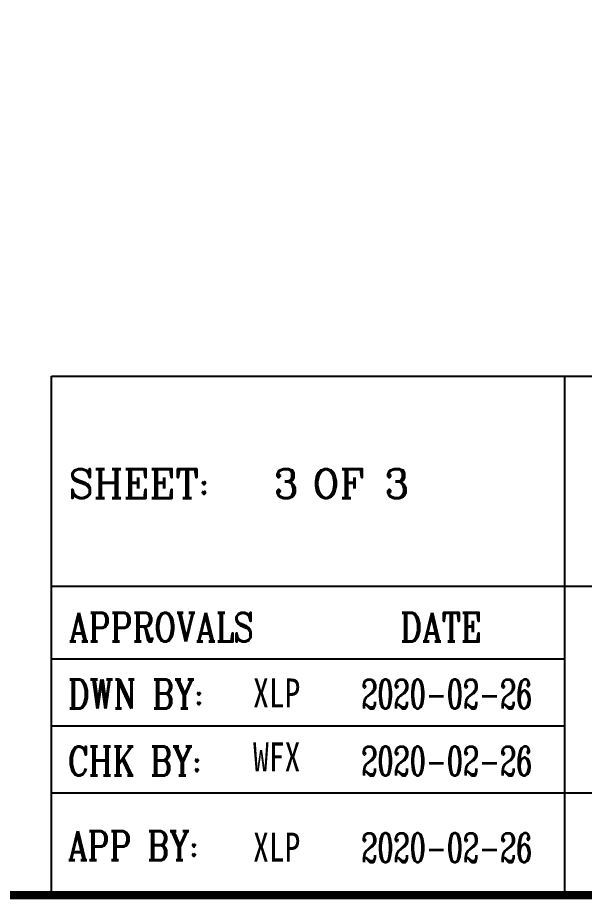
# Model space of a CAD drawing. Header units: inches. Extents: x -1849 to -1456, y -1004 to -896.
# Drawn here: x -1506.51 to -1491.15, y -1003.48 to -979.59 of the extents above; entities that cross this region are included whole.
import ezdxf

# ---------------------------------------------------------------- set-up
doc = ezdxf.new("R2010")
doc.units = ezdxf.units.IN
doc.header["$MEASUREMENT"] = 0
doc.layers.add('SPEC', color=2, linetype='Continuous')
doc.styles.add('ROMANC', font='romanc')
doc.styles.add('宋体', font='')
doc.styles.get('宋体').set_extended_font_data('SimSun')

# ---------------------------------------------------------------- blocks, each defined once
blk = doc.blocks.new('A')
at = {"layer": 'SPEC'}
for p, q in [((53.452, 17.581), (114.8, 17.581)), ((53.452, 17.581), (114.8, 17.581)), ((53.452, 0), (53.452, 17.581)), ((70.848, 0), (70.848, 17.581)), ((53.452, 10.469), (114.8, 10.469)), ((53.452, 8.002), (70.848, 8.002)), ((53.452, 5.735), (70.848, 5.735)), ((53.452, 3.467), (101.245, 3.467))]:
    blk.add_line(p, q, dxfattribs=at)
at = {"layer": 'SPEC', "const_width": 0.28}
blk.add_lwpolyline([(0, 0), (0, 81.172), (114.799, 81.173), (114.8, 0), (0, 0)], dxfattribs=at)
at = {"layer": 'SPEC', "style": 'ROMANC'}
for s, p in [('SHEET:', (54.032, 13.454)), ('   OF 3', (60.096, 13.454))]:
    blk.add_text(s, height=0.9813, dxfattribs=at).set_placement(p)
at = {"layer": 'SPEC'}
for s, style, width, p in [('APPROVALS', 'ROMANC', 0.8, (54.038, 8.589)), ('DATE', 'ROMANC', 0.8, (65.27, 8.589)), ('DWN BY:', 'ROMANC', 0.8, (54.003, 6.322)), ('XLP', '宋体', 0.8, (60.282, 6.36)), ('2020-02-26', 'ROMANC', 0.65, (63.95, 6.322)), ('WFX', '宋体', 0.8, (60.282, 4.193)), ('CHK BY:', 'ROMANC', 0.8, (54.003, 4.055)), ('2020-02-26', 'ROMANC', 0.65, (63.95, 4.055)), ('APP BY:', 'ROMANC', 0.8, (54.003, 1.183)), ('XLP', '宋体', 0.8, (60.282, 1.141)), ('2020-02-26', 'ROMANC', 0.65, (63.95, 1.121))]:
    blk.add_text(s, height=0.9813, dxfattribs=dict(at, style=style, width=width)).set_placement(p)

msp = doc.modelspace()

# ---------------------------------------------------------------- block references
at = {"xscale": 0.8, "yscale": 0.8, "zscale": 0.8}
msp.add_blockref('A', (-1548.355, -1003.371), dxfattribs=at)

# ---------------------------------------------------------------- texts
at = {"layer": 'SPEC', "color": 1, "style": 'ROMANC'}
msp.add_text('3', height=0.785, dxfattribs=at).set_placement((-1499.571, -992.608))

doc.saveas('drawing.dxf')
